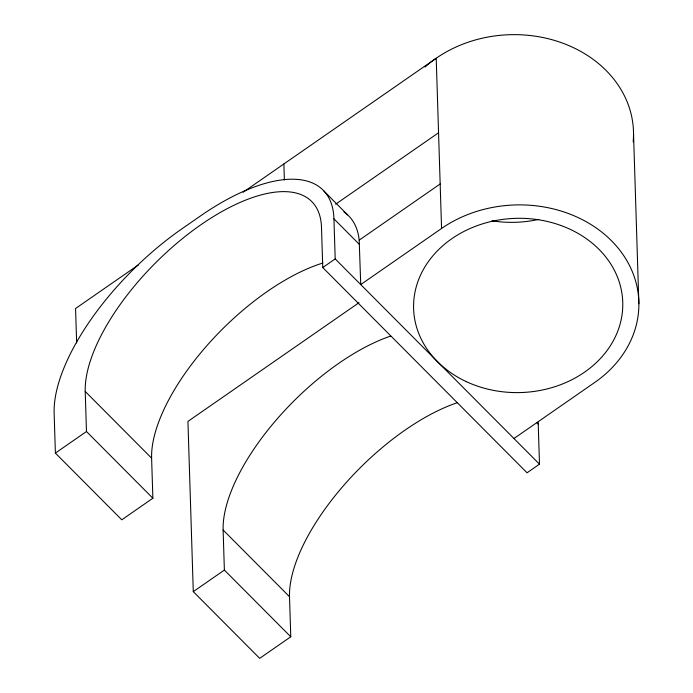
<?xml version="1.0" encoding="UTF-8"?>
<svg xmlns="http://www.w3.org/2000/svg" width="693" height="693" viewBox="0 0 693 693"><rect width="100%" height="100%" fill="white"/><g stroke="black" fill="none" stroke-linecap="round" stroke-linejoin="round"><path stroke-width="1.04" d="M138.505 264.839L75.572 308.506L76.654 342.94M243.104 192.247L436.218 58.229L441.562 228.473L360.732 284.572L359.182 240.159A169.005 73.796 -44.9 0 0 343.945 211.971M335.62 204.201L438.556 132.77M359.182 240.159L440.168 183.957M85.222 391.45L151.611 458.16L152.876 498.224L121.786 519.802L55.388 453.092L86.478 431.514L85.222 391.45A152.91 66.771 -44.9 0 1 200.701 224.887A152.91 66.771 -44.9 0 1 321.5 227.477L322.756 267.541L527.052 472.799L539.492 464.171L538.227 424.107A169.005 73.796 -44.9 0 0 538.132 422.028M322.756 267.541L335.195 258.913L333.939 218.849A169.005 73.796 -44.9 0 0 200.424 215.982L181.765 228.933A169.005 73.796 -44.9 0 0 54.132 413.028L55.388 453.092M359.009 302.685L187.933 421.405L193.286 591.64L259.684 658.35L290.774 636.772L289.509 596.708A152.91 66.771 -44.9 0 1 457.614 402.581M193.286 591.64L224.376 570.062L223.12 530.006A152.91 66.771 -44.9 0 1 390.739 336.036M513.955 438.513L594.785 382.415A120.721 100.546 -1.8 0 0 611.443 240.714A120.721 100.546 -1.8 0 0 441.562 228.473M323.683 190.8L347.617 214.882M333.939 218.849L359.468 244.508M536.729 422.6L538.227 424.107M335.195 258.913L539.492 464.171M223.12 530.006L289.509 596.708M86.478 431.514L152.876 498.224M224.376 570.062L290.774 636.772M633.523 133.472L638.868 303.707M283.879 163.955L284.373 179.911M425 67.065A120.721 100.546 -1.8 0 1 561.659 42.767A120.721 100.546 -1.8 0 1 633.168 141.788M151.611 458.16A152.91 66.771 -44.9 0 1 322.903 263.002M538.756 219.386A104.626 87.145 -1.8 0 1 491.917 220.798M466.389 381.67A104.626 87.145 -1.8 0 0 622.782 303.941A104.626 87.145 -1.8 0 0 465.358 230.726A104.626 87.145 -1.8 0 0 466.389 381.67"/></g></svg>
